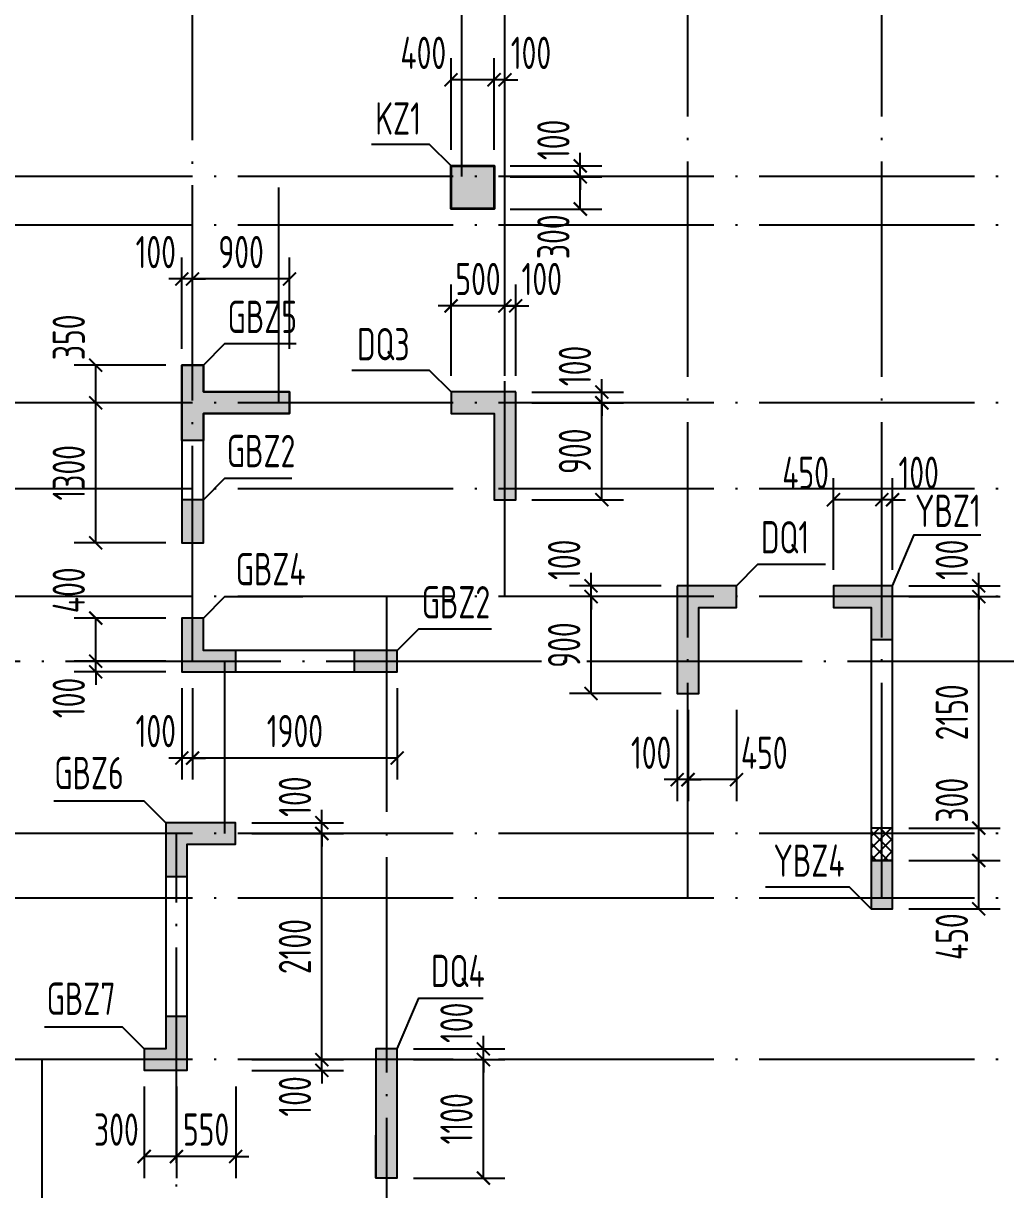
# Model space of a CAD drawing. Extents: x -461650 to 361314, y 245336 to 769729.
# Drawn here: x -87702 to -78580, y 643225 to 654057 of the extents above; entities that cross this region are included whole.
import ezdxf
from ezdxf.enums import TextEntityAlignment as Align

# ---------------------------------------------------------------- set-up
doc = ezdxf.new("R2010")
doc.units = 0
doc.header["$LTSCALE"] = 1000
doc.linetypes.add('DOTE', pattern=[2.42, 2, -0.2, 0.02, -0.2])
doc.layers.get('0').update_dxf_attribs({"linetype": 'CONTINUOUS'})
doc.layers.get('DEFPOINTS').update_dxf_attribs({"linetype": 'CONTINUOUS'})
for name, color, linetype in [('0z-约束构件', 1, 'CONTINUOUS'), ('A-DOTE', 10, 'DOTE'), ('COLU_DE_TEXT', 7, 'CONTINUOUS'), ('LABEL', 1, 'CONTINUOUS'), ('S-Q墙实线', 6, 'CONTINUOUS'), ('S-Q墙标注', 3, 'CONTINUOUS'), ('S-X详图填充', 252, 'CONTINUOUS'), ('S-X详图实线', 4, 'CONTINUOUS'), ('S-Z柱实线', 6, 'CONTINUOUS'), ('S-Z柱编号', 6, 'CONTINUOUS')]:
    doc.layers.add(name, color=color, linetype=linetype)
doc.layers.add('配箍校核', color=34, linetype='CONTINUOUS', plot=False)
doc.styles.add('TSSD_REIN', font='tssdeng.shx', dxfattribs={"width": 0.7, "height": 300, "bigfont": 'tssdchn.shx'})
doc.styles.add('结构文字', font='zstxt.shx', dxfattribs={"width": 0.7, "bigfont": 'zshz.shx'})
doc.dimstyles.new('STRUCK', dxfattribs={"dimtxt": 400, "dimasz": 121, "dimexe": 200, "dimexo": 150, "dimgap": 115, "dimtad": 1, "dimdec": 0, "dimdsep": 46, "dimtxsty": '结构文字', "dimblk": 'ARCHTICK', "dimcen": 400, "dimclrd": 3, "dimclre": 3, "dimclrt": 7, "dimadec": 0, "dimazin": 0, "dimtfac": 1, "dimtdec": 0, "dimtix": 1, "dimtmove": 2, "dimatfit": 3, "dimldrblk": '_DIMX', "dimfxl": 0, "dimtolj": 1, "dimtzin": 0, "dimarcsym": 0})

# ---------------------------------------------------------------- blocks, each defined once
blk = doc.blocks.new('20210726.16350016')
at = {"layer": 'A-DOTE'}
for p, q in [((43500, 13100.3), (43500, 21100)), ((46000, 17600), (46000, 21100)), ((46400, 13700), (46400, 21100)), ((48100, 10900), (48100, 21100)), ((49900, 10900), (49900, 21100)), ((55600, 17600), (3600, 17600)), ((44300, 15500), (44300, 17600)), ((55600, 17150), (3600, 17150)), ((55600, 15500), (3600, 15500)), ((55600, 14700), (3600, 14700)), ((55600, 13700), (3600, 13700)), ((45299.8, 13700), (45300, 3600)), ((3600, 13100.3), (55600, 13100.3)), ((43800, 11500), (43800, 13100)), ((55600, 11500), (3600, 11500)), ((43350, 3600), (43350, 11500)), ((55600, 10900), (3600, 10900)), ((55600, 9400), (3600, 9400)), ((42100, 9400), (42100, 3600))]:
    blk.add_line(p, q, dxfattribs=at)
blk = doc.blocks.new('_ArchTick')
at = {"color": 0, "linetype": 'ByBlock', "const_width": 0.15}
blk.add_lwpolyline([(-0.5, -0.5), (0.5, 0.5)], dxfattribs=at)
blk = doc.blocks.new('*D2730')
at = {"layer": 'DEFPOINTS', "color": 0}
for p in [(-84230, 644433), (-83430, 644433), (-84230, 643333)]:
    blk.add_point(p, dxfattribs=at)
at = {"layer": 'S-Q墙标注', "color": 3, "lineweight": -2}
for p, q in [((-84080, 644433), (-83230, 644433)), ((-83430, 643333), (-83430, 644433)), ((-84080, 643333), (-83230, 643333))]:
    blk.add_line(p, q, dxfattribs=at)
at = {"layer": 'S-Q墙标注', "color": 3, "lineweight": -2, "xscale": 121, "yscale": 121, "zscale": 121}
for p, rotation in [((-83430, 644433), 90), ((-83430, 643333), 270)]:
    blk.add_blockref('_ArchTick', p, dxfattribs=dict(at, rotation=rotation))
at = {"layer": 'S-Q墙标注', "color": 7, "insert": (-83680, 643883), "char_height": 300, "attachment_point": 5, "rotation": 90, "style": 'TSSD_REIN'}
blk.add_mtext('\\A1;1100', dxfattribs=at)
blk = doc.blocks.new('_DIMX')
blk.add_line((-150, 0), (150, 0))
at = {"const_width": 50}
blk.add_lwpolyline([(-70, -70), (70, 70)], dxfattribs=at)
blk = doc.blocks.new('*D2731')
at = {"layer": 'DEFPOINTS', "color": 0}
for p in [(-84230, 644533), (-83430, 644533), (-84230, 644433)]:
    blk.add_point(p, dxfattribs=at)
at = {"layer": 'S-Q墙标注', "color": 3, "lineweight": -2}
for p, q in [((-83430, 644533), (-83430, 644654)), ((-84080, 644533), (-83230, 644533)), ((-83430, 644433), (-83430, 644533)), ((-84080, 644433), (-83230, 644433)), ((-83430, 644433), (-83430, 644312))]:
    blk.add_line(p, q, dxfattribs=at)
at = {"layer": 'S-Q墙标注', "color": 3, "lineweight": -2, "xscale": 121, "yscale": 121, "zscale": 121}
for p, rotation in [((-83430, 644533), 270), ((-83430, 644433), 90)]:
    blk.add_blockref('_ArchTick', p, dxfattribs=dict(at, rotation=rotation))
at = {"layer": 'S-Q墙标注', "color": 7, "insert": (-83680, 644775), "char_height": 300, "attachment_point": 5, "rotation": 90, "style": 'TSSD_REIN'}
blk.add_mtext('\\A1;100', dxfattribs=at)
blk = doc.blocks.new('*D2736')
at = {"layer": 'DEFPOINTS', "color": 0}
for p in [(-79630, 646283), (-78830, 646283), (-79630, 645833)]:
    blk.add_point(p, dxfattribs=at)
at = {"layer": 'S-Q墙标注', "color": 3, "lineweight": -2}
for p, q in [((-79480, 646283), (-78630, 646283)), ((-78830, 645833), (-78830, 646283)), ((-79480, 645833), (-78630, 645833))]:
    blk.add_line(p, q, dxfattribs=at)
at = {"layer": 'S-Q墙标注', "color": 3, "lineweight": -2, "xscale": 121, "yscale": 121, "zscale": 121}
for p, rotation in [((-78830, 646283), 90), ((-78830, 645833), 270)]:
    blk.add_blockref('_ArchTick', p, dxfattribs=dict(at, rotation=rotation))
at = {"layer": 'S-Q墙标注', "color": 7, "insert": (-79080, 645575), "char_height": 300, "attachment_point": 5, "rotation": 90, "style": 'TSSD_REIN'}
blk.add_mtext('\\A1;450', dxfattribs=at)
blk = doc.blocks.new('*D2737')
at = {"layer": 'DEFPOINTS', "color": 0}
for p in [(-79630, 648833), (-78830, 648833), (-79630, 648733)]:
    blk.add_point(p, dxfattribs=at)
at = {"layer": 'S-Q墙标注', "color": 3, "lineweight": -2}
for p, q in [((-78830, 648833), (-78830, 648954)), ((-79480, 648833), (-78630, 648833)), ((-78830, 648733), (-78830, 648833)), ((-79480, 648733), (-78630, 648733)), ((-78830, 648733), (-78830, 648612))]:
    blk.add_line(p, q, dxfattribs=at)
at = {"layer": 'S-Q墙标注', "color": 3, "lineweight": -2, "xscale": 121, "yscale": 121, "zscale": 121}
for p, rotation in [((-78830, 648833), 270), ((-78830, 648733), 90)]:
    blk.add_blockref('_ArchTick', p, dxfattribs=dict(at, rotation=rotation))
at = {"layer": 'S-Q墙标注', "color": 7, "insert": (-79080, 649075), "char_height": 300, "attachment_point": 5, "rotation": 90, "style": 'TSSD_REIN'}
blk.add_mtext('\\A1;100', dxfattribs=at)
blk = doc.blocks.new('*D2738')
at = {"layer": 'DEFPOINTS', "color": 0}
for p in [(-79730, 649633), (-79730, 648833), (-79630, 648833)]:
    blk.add_point(p, dxfattribs=at)
at = {"layer": 'S-Q墙标注', "color": 3, "lineweight": -2}
for p, q in [((-79730, 648983), (-79730, 649833)), ((-79630, 648983), (-79630, 649833)), ((-79730, 649633), (-79851, 649633)), ((-79630, 649633), (-79730, 649633)), ((-79630, 649633), (-79509, 649633))]:
    blk.add_line(p, q, dxfattribs=at)
at = {"layer": 'S-Q墙标注', "color": 3, "lineweight": -2, "xscale": 121, "yscale": 121, "zscale": 121}
blk.add_blockref('_ArchTick', (-79730, 649633), dxfattribs=at)
at = {"layer": 'S-Q墙标注', "color": 3, "lineweight": -2, "xscale": 121, "yscale": 121, "zscale": 121, "rotation": 180}
blk.add_blockref('_ArchTick', (-79630, 649633), dxfattribs=at)
at = {"layer": 'S-Q墙标注', "color": 7, "insert": (-79388, 649883), "char_height": 300, "attachment_point": 5, "style": 'TSSD_REIN'}
blk.add_mtext('\\A1;100', dxfattribs=at)
blk = doc.blocks.new('*D2739')
at = {"layer": 'DEFPOINTS', "color": 0}
for p in [(-80180, 649633), (-80180, 648833), (-79730, 648833)]:
    blk.add_point(p, dxfattribs=at)
at = {"layer": 'S-Q墙标注', "color": 3, "lineweight": -2}
for p, q in [((-80180, 648983), (-80180, 649833)), ((-79730, 648983), (-79730, 649833)), ((-79730, 649633), (-80180, 649633))]:
    blk.add_line(p, q, dxfattribs=at)
at = {"layer": 'S-Q墙标注', "color": 3, "lineweight": -2, "xscale": 121, "yscale": 121, "zscale": 121, "rotation": 180}
blk.add_blockref('_ArchTick', (-80180, 649633), dxfattribs=at)
at = {"layer": 'S-Q墙标注', "color": 3, "lineweight": -2, "xscale": 121, "yscale": 121, "zscale": 121}
blk.add_blockref('_ArchTick', (-79730, 649633), dxfattribs=at)
at = {"layer": 'S-Q墙标注', "color": 7, "insert": (-80438, 649883), "char_height": 300, "attachment_point": 5, "style": 'TSSD_REIN'}
blk.add_mtext('\\A1;450', dxfattribs=at)
blk = doc.blocks.new('*D2740')
at = {"layer": 'DEFPOINTS', "color": 0}
for p in [(-82430, 648733), (-81630, 648733), (-81630, 647833)]:
    blk.add_point(p, dxfattribs=at)
at = {"layer": 'S-Q墙标注', "color": 3, "lineweight": -2}
for p, q in [((-81780, 648733), (-82630, 648733)), ((-82430, 647833), (-82430, 648733)), ((-81780, 647833), (-82630, 647833))]:
    blk.add_line(p, q, dxfattribs=at)
at = {"layer": 'S-Q墙标注', "color": 3, "lineweight": -2, "xscale": 121, "yscale": 121, "zscale": 121}
for p, rotation in [((-82430, 648733), 90), ((-82430, 647833), 270)]:
    blk.add_blockref('_ArchTick', p, dxfattribs=dict(at, rotation=rotation))
at = {"layer": 'S-Q墙标注', "color": 7, "insert": (-82680, 648283), "char_height": 300, "attachment_point": 5, "rotation": 90, "style": 'TSSD_REIN'}
blk.add_mtext('\\A1;900', dxfattribs=at)
blk = doc.blocks.new('*D2741')
at = {"layer": 'DEFPOINTS', "color": 0}
for p in [(-82430, 648833), (-81630, 648833), (-81630, 648733)]:
    blk.add_point(p, dxfattribs=at)
at = {"layer": 'S-Q墙标注', "color": 3, "lineweight": -2}
for p, q in [((-82430, 648833), (-82430, 648954)), ((-81780, 648833), (-82630, 648833)), ((-82430, 648733), (-82430, 648833)), ((-81780, 648733), (-82630, 648733)), ((-82430, 648733), (-82430, 648612))]:
    blk.add_line(p, q, dxfattribs=at)
at = {"layer": 'S-Q墙标注', "color": 3, "lineweight": -2, "xscale": 121, "yscale": 121, "zscale": 121}
for p, rotation in [((-82430, 648833), 270), ((-82430, 648733), 90)]:
    blk.add_blockref('_ArchTick', p, dxfattribs=dict(at, rotation=rotation))
at = {"layer": 'S-Q墙标注', "color": 7, "insert": (-82680, 649075), "char_height": 300, "attachment_point": 5, "rotation": 90, "style": 'TSSD_REIN'}
blk.add_mtext('\\A1;100', dxfattribs=at)
blk = doc.blocks.new('*D2742')
at = {"layer": 'DEFPOINTS', "color": 0}
for p in [(-81530, 647833), (-81080, 647833), (-81530, 647033)]:
    blk.add_point(p, dxfattribs=at)
at = {"layer": 'S-Q墙标注', "color": 3, "lineweight": -2}
for p, q in [((-81530, 647683), (-81530, 646833)), ((-81080, 647683), (-81080, 646833)), ((-81080, 647033), (-81530, 647033))]:
    blk.add_line(p, q, dxfattribs=at)
at = {"layer": 'S-Q墙标注', "color": 3, "lineweight": -2, "xscale": 121, "yscale": 121, "zscale": 121, "rotation": 180}
blk.add_blockref('_ArchTick', (-81530, 647033), dxfattribs=at)
at = {"layer": 'S-Q墙标注', "color": 3, "lineweight": -2, "xscale": 121, "yscale": 121, "zscale": 121}
blk.add_blockref('_ArchTick', (-81080, 647033), dxfattribs=at)
at = {"layer": 'S-Q墙标注', "color": 7, "insert": (-80822, 647283), "char_height": 300, "attachment_point": 5, "style": 'TSSD_REIN'}
blk.add_mtext('\\A1;450', dxfattribs=at)
blk = doc.blocks.new('*D2743')
at = {"layer": 'DEFPOINTS', "color": 0}
for p in [(-81630, 647833), (-81530, 647833), (-81630, 647033)]:
    blk.add_point(p, dxfattribs=at)
at = {"layer": 'S-Q墙标注', "color": 3, "lineweight": -2}
for p, q in [((-81630, 647683), (-81630, 646833)), ((-81530, 647683), (-81530, 646833)), ((-81630, 647033), (-81751, 647033)), ((-81530, 647033), (-81630, 647033)), ((-81530, 647033), (-81409, 647033))]:
    blk.add_line(p, q, dxfattribs=at)
at = {"layer": 'S-Q墙标注', "color": 3, "lineweight": -2, "xscale": 121, "yscale": 121, "zscale": 121}
blk.add_blockref('_ArchTick', (-81630, 647033), dxfattribs=at)
at = {"layer": 'S-Q墙标注', "color": 3, "lineweight": -2, "xscale": 121, "yscale": 121, "zscale": 121, "rotation": 180}
blk.add_blockref('_ArchTick', (-81530, 647033), dxfattribs=at)
at = {"layer": 'S-Q墙标注', "color": 7, "insert": (-81872, 647283), "char_height": 300, "attachment_point": 5, "style": 'TSSD_REIN'}
blk.add_mtext('\\A1;100', dxfattribs=at)
blk = doc.blocks.new('*D2744')
at = {"layer": 'DEFPOINTS', "color": 0}
for p in [(-87030, 648134), (-86230, 648134), (-86230, 648034)]:
    blk.add_point(p, dxfattribs=at)
at = {"layer": 'S-Q墙标注', "color": 3, "lineweight": -2}
for p, q in [((-87030, 648134), (-87030, 648255)), ((-86380, 648134), (-87230, 648134)), ((-87030, 648034), (-87030, 648134)), ((-86380, 648034), (-87230, 648034)), ((-87030, 648034), (-87030, 647913))]:
    blk.add_line(p, q, dxfattribs=at)
at = {"layer": 'S-Q墙标注', "color": 3, "lineweight": -2, "xscale": 121, "yscale": 121, "zscale": 121}
for p, rotation in [((-87030, 648134), 270), ((-87030, 648034), 90)]:
    blk.add_blockref('_ArchTick', p, dxfattribs=dict(at, rotation=rotation))
at = {"layer": 'S-Q墙标注', "color": 7, "insert": (-87280, 647792), "char_height": 300, "attachment_point": 5, "rotation": 90, "style": 'TSSD_REIN'}
blk.add_mtext('\\A1;100', dxfattribs=at)
blk = doc.blocks.new('*D2745')
at = {"layer": 'DEFPOINTS', "color": 0}
for p in [(-87030, 648534), (-86230, 648534), (-86230, 648134)]:
    blk.add_point(p, dxfattribs=at)
at = {"layer": 'S-Q墙标注', "color": 3, "lineweight": -2}
for p, q in [((-86380, 648534), (-87230, 648534)), ((-87030, 648134), (-87030, 648534)), ((-86380, 648134), (-87230, 648134))]:
    blk.add_line(p, q, dxfattribs=at)
at = {"layer": 'S-Q墙标注', "color": 3, "lineweight": -2, "xscale": 121, "yscale": 121, "zscale": 121}
for p, rotation in [((-87030, 648534), 90), ((-87030, 648134), 270)]:
    blk.add_blockref('_ArchTick', p, dxfattribs=dict(at, rotation=rotation))
at = {"layer": 'S-Q墙标注', "color": 7, "insert": (-87280, 648792), "char_height": 300, "attachment_point": 5, "rotation": 90, "style": 'TSSD_REIN'}
blk.add_mtext('\\A1;400', dxfattribs=at)
blk = doc.blocks.new('*D2746')
at = {"layer": 'DEFPOINTS', "color": 0}
for p in [(-86130, 648034), (-84230, 648034), (-86130, 647234)]:
    blk.add_point(p, dxfattribs=at)
at = {"layer": 'S-Q墙标注', "color": 3, "lineweight": -2}
for p, q in [((-86130, 647884), (-86130, 647034)), ((-84230, 647884), (-84230, 647034)), ((-84230, 647234), (-86130, 647234))]:
    blk.add_line(p, q, dxfattribs=at)
at = {"layer": 'S-Q墙标注', "color": 3, "lineweight": -2, "xscale": 121, "yscale": 121, "zscale": 121, "rotation": 180}
blk.add_blockref('_ArchTick', (-86130, 647234), dxfattribs=at)
at = {"layer": 'S-Q墙标注', "color": 3, "lineweight": -2, "xscale": 121, "yscale": 121, "zscale": 121}
blk.add_blockref('_ArchTick', (-84230, 647234), dxfattribs=at)
at = {"layer": 'S-Q墙标注', "color": 7, "insert": (-85180, 647484), "char_height": 300, "attachment_point": 5, "style": 'TSSD_REIN'}
blk.add_mtext('\\A1;1900', dxfattribs=at)
blk = doc.blocks.new('*D2747')
at = {"layer": 'DEFPOINTS', "color": 0}
for p in [(-86230, 648034), (-86130, 648034), (-86230, 647234)]:
    blk.add_point(p, dxfattribs=at)
at = {"layer": 'S-Q墙标注', "color": 3, "lineweight": -2}
for p, q in [((-86230, 647884), (-86230, 647034)), ((-86130, 647884), (-86130, 647034)), ((-86230, 647234), (-86351, 647234)), ((-86130, 647234), (-86230, 647234)), ((-86130, 647234), (-86009, 647234))]:
    blk.add_line(p, q, dxfattribs=at)
at = {"layer": 'S-Q墙标注', "color": 3, "lineweight": -2, "xscale": 121, "yscale": 121, "zscale": 121}
blk.add_blockref('_ArchTick', (-86230, 647234), dxfattribs=at)
at = {"layer": 'S-Q墙标注', "color": 3, "lineweight": -2, "xscale": 121, "yscale": 121, "zscale": 121, "rotation": 180}
blk.add_blockref('_ArchTick', (-86130, 647234), dxfattribs=at)
at = {"layer": 'S-Q墙标注', "color": 7, "insert": (-86472, 647484), "char_height": 300, "attachment_point": 5, "style": 'TSSD_REIN'}
blk.add_mtext('\\A1;100', dxfattribs=at)
blk = doc.blocks.new('*D2748')
at = {"layer": 'DEFPOINTS', "color": 0}
for p in [(-83130, 650533), (-82330, 650533), (-83130, 649633)]:
    blk.add_point(p, dxfattribs=at)
at = {"layer": 'S-Q墙标注', "color": 3, "lineweight": -2}
for p, q in [((-82980, 650533), (-82130, 650533)), ((-82330, 649633), (-82330, 650533)), ((-82980, 649633), (-82130, 649633))]:
    blk.add_line(p, q, dxfattribs=at)
at = {"layer": 'S-Q墙标注', "color": 3, "lineweight": -2, "xscale": 121, "yscale": 121, "zscale": 121}
for p, rotation in [((-82330, 650533), 90), ((-82330, 649633), 270)]:
    blk.add_blockref('_ArchTick', p, dxfattribs=dict(at, rotation=rotation))
at = {"layer": 'S-Q墙标注', "color": 7, "insert": (-82580, 650083), "char_height": 300, "attachment_point": 5, "rotation": 90, "style": 'TSSD_REIN'}
blk.add_mtext('\\A1;900', dxfattribs=at)
blk = doc.blocks.new('*D2749')
at = {"layer": 'DEFPOINTS', "color": 0}
for p in [(-83130, 650633), (-82330, 650633), (-83130, 650533)]:
    blk.add_point(p, dxfattribs=at)
at = {"layer": 'S-Q墙标注', "color": 3, "lineweight": -2}
for p, q in [((-82330, 650633), (-82330, 650754)), ((-82980, 650633), (-82130, 650633)), ((-82330, 650533), (-82330, 650633)), ((-82980, 650533), (-82130, 650533)), ((-82330, 650533), (-82330, 650412))]:
    blk.add_line(p, q, dxfattribs=at)
at = {"layer": 'S-Q墙标注', "color": 3, "lineweight": -2, "xscale": 121, "yscale": 121, "zscale": 121}
for p, rotation in [((-82330, 650633), 270), ((-82330, 650533), 90)]:
    blk.add_blockref('_ArchTick', p, dxfattribs=dict(at, rotation=rotation))
at = {"layer": 'S-Q墙标注', "color": 7, "insert": (-82580, 650875), "char_height": 300, "attachment_point": 5, "rotation": 90, "style": 'TSSD_REIN'}
blk.add_mtext('\\A1;100', dxfattribs=at)
blk = doc.blocks.new('*D2750')
at = {"layer": 'DEFPOINTS', "color": 0}
for p in [(-83230, 651433), (-83230, 650633), (-83130, 650633)]:
    blk.add_point(p, dxfattribs=at)
at = {"layer": 'S-Q墙标注', "color": 3, "lineweight": -2}
for p, q in [((-83230, 650783), (-83230, 651633)), ((-83130, 650783), (-83130, 651633)), ((-83230, 651433), (-83351, 651433)), ((-83130, 651433), (-83230, 651433)), ((-83130, 651433), (-83009, 651433))]:
    blk.add_line(p, q, dxfattribs=at)
at = {"layer": 'S-Q墙标注', "color": 3, "lineweight": -2, "xscale": 121, "yscale": 121, "zscale": 121}
blk.add_blockref('_ArchTick', (-83230, 651433), dxfattribs=at)
at = {"layer": 'S-Q墙标注', "color": 3, "lineweight": -2, "xscale": 121, "yscale": 121, "zscale": 121, "rotation": 180}
blk.add_blockref('_ArchTick', (-83130, 651433), dxfattribs=at)
at = {"layer": 'S-Q墙标注', "color": 7, "insert": (-82888, 651683), "char_height": 300, "attachment_point": 5, "style": 'TSSD_REIN'}
blk.add_mtext('\\A1;100', dxfattribs=at)
blk = doc.blocks.new('*D2751')
at = {"layer": 'DEFPOINTS', "color": 0}
for p in [(-83730, 651433), (-83730, 650633), (-83230, 650633)]:
    blk.add_point(p, dxfattribs=at)
at = {"layer": 'S-Q墙标注', "color": 3, "lineweight": -2}
for p, q in [((-83730, 650783), (-83730, 651633)), ((-83230, 650783), (-83230, 651633)), ((-83730, 651433), (-83851, 651433)), ((-83230, 651433), (-83730, 651433)), ((-83230, 651433), (-83109, 651433))]:
    blk.add_line(p, q, dxfattribs=at)
at = {"layer": 'S-Q墙标注', "color": 3, "lineweight": -2, "xscale": 121, "yscale": 121, "zscale": 121}
blk.add_blockref('_ArchTick', (-83730, 651433), dxfattribs=at)
at = {"layer": 'S-Q墙标注', "color": 3, "lineweight": -2, "xscale": 121, "yscale": 121, "zscale": 121, "rotation": 180}
blk.add_blockref('_ArchTick', (-83230, 651433), dxfattribs=at)
at = {"layer": 'S-Q墙标注', "color": 7, "insert": (-83480, 651683), "char_height": 300, "attachment_point": 5, "style": 'TSSD_REIN'}
blk.add_mtext('\\A1;500', dxfattribs=at)
blk = doc.blocks.new('*D2752')
at = {"layer": 'DEFPOINTS', "color": 0}
for p in [(-85730, 644433), (-84930, 644433), (-85730, 644333)]:
    blk.add_point(p, dxfattribs=at)
at = {"layer": 'S-Q墙标注', "color": 3, "lineweight": -2}
for p, q in [((-84930, 644433), (-84930, 644554)), ((-85580, 644433), (-84730, 644433)), ((-84930, 644333), (-84930, 644433)), ((-85580, 644333), (-84730, 644333)), ((-84930, 644333), (-84930, 644212))]:
    blk.add_line(p, q, dxfattribs=at)
at = {"layer": 'S-Q墙标注', "color": 3, "lineweight": -2, "xscale": 121, "yscale": 121, "zscale": 121}
for p, rotation in [((-84930, 644433), 270), ((-84930, 644333), 90)]:
    blk.add_blockref('_ArchTick', p, dxfattribs=dict(at, rotation=rotation))
at = {"layer": 'S-Q墙标注', "color": 7, "insert": (-85180, 644091), "char_height": 300, "attachment_point": 5, "rotation": 90, "style": 'TSSD_REIN'}
blk.add_mtext('\\A1;100', dxfattribs=at)
blk = doc.blocks.new('*D2753')
at = {"layer": 'DEFPOINTS', "color": 0}
for p in [(-85730, 646533), (-84930, 646533), (-85730, 644433)]:
    blk.add_point(p, dxfattribs=at)
at = {"layer": 'S-Q墙标注', "color": 3, "lineweight": -2}
for p, q in [((-85580, 646533), (-84730, 646533)), ((-84930, 644433), (-84930, 646533)), ((-85580, 644433), (-84730, 644433))]:
    blk.add_line(p, q, dxfattribs=at)
at = {"layer": 'S-Q墙标注', "color": 3, "lineweight": -2, "xscale": 121, "yscale": 121, "zscale": 121}
for p, rotation in [((-84930, 646533), 90), ((-84930, 644433), 270)]:
    blk.add_blockref('_ArchTick', p, dxfattribs=dict(at, rotation=rotation))
at = {"layer": 'S-Q墙标注', "color": 7, "insert": (-85180, 645483), "char_height": 300, "attachment_point": 5, "rotation": 90, "style": 'TSSD_REIN'}
blk.add_mtext('\\A1;2100', dxfattribs=at)
blk = doc.blocks.new('*D2754')
at = {"layer": 'DEFPOINTS', "color": 0}
for p in [(-85730, 646633), (-84930, 646633), (-85730, 646533)]:
    blk.add_point(p, dxfattribs=at)
at = {"layer": 'S-Q墙标注', "color": 3, "lineweight": -2}
for p, q in [((-84930, 646633), (-84930, 646754)), ((-85580, 646633), (-84730, 646633)), ((-84930, 646533), (-84930, 646633)), ((-85580, 646533), (-84730, 646533)), ((-84930, 646533), (-84930, 646412))]:
    blk.add_line(p, q, dxfattribs=at)
at = {"layer": 'S-Q墙标注', "color": 3, "lineweight": -2, "xscale": 121, "yscale": 121, "zscale": 121}
for p, rotation in [((-84930, 646633), 270), ((-84930, 646533), 90)]:
    blk.add_blockref('_ArchTick', p, dxfattribs=dict(at, rotation=rotation))
at = {"layer": 'S-Q墙标注', "color": 7, "insert": (-85180, 646875), "char_height": 300, "attachment_point": 5, "rotation": 90, "style": 'TSSD_REIN'}
blk.add_mtext('\\A1;100', dxfattribs=at)
blk = doc.blocks.new('20210730.00595579')
at = {"layer": '0z-约束构件'}
h = blk.add_hatch(dxfattribs=at)
h.set_pattern_fill('ANSI37', color=256, scale=25, style=0)
h.set_pattern_definition([(45, (126794.76, -600656.97), (-56.126601, 56.126601), []), (135, (126794.76, -600656.97), (-56.126601, -56.126601), [])])
h.paths.add_polyline_path([(10665, -181459), (10665, -181159), (10865, -181159), (10865, -181459)])
blk.add_lwpolyline([(10665, -181459), (10865, -181459), (10865, -181159), (10665, -181159)], close=True, dxfattribs=at)
blk = doc.blocks.new('*D2530')
at = {"layer": 'DEFPOINTS', "color": 0}
for p in [(-79630, 646583), (-78830, 646583), (-79630, 646283)]:
    blk.add_point(p, dxfattribs=at)
at = {"layer": 'S-Q墙标注', "color": 3, "lineweight": -2}
for p, q in [((-79480, 646583), (-78630, 646583)), ((-78830, 646283), (-78830, 646583)), ((-79480, 646283), (-78630, 646283))]:
    blk.add_line(p, q, dxfattribs=at)
at = {"layer": 'S-Q墙标注', "color": 3, "lineweight": -2, "xscale": 121, "yscale": 121, "zscale": 121}
for p, rotation in [((-78830, 646583), 90), ((-78830, 646283), 270)]:
    blk.add_blockref('_ArchTick', p, dxfattribs=dict(at, rotation=rotation))
at = {"layer": 'S-Q墙标注', "color": 7, "insert": (-79080, 646842), "char_height": 300, "attachment_point": 5, "rotation": 90, "style": 'TSSD_REIN'}
blk.add_mtext('\\A1;300', dxfattribs=at)
blk = doc.blocks.new('*D2531')
at = {"layer": 'DEFPOINTS', "color": 0}
for p in [(-79630, 648733), (-78830, 648733), (-79630, 646583)]:
    blk.add_point(p, dxfattribs=at)
at = {"layer": 'S-Q墙标注', "color": 3, "lineweight": -2}
for p, q in [((-79480, 648733), (-78630, 648733)), ((-78830, 646583), (-78830, 648733)), ((-79480, 646583), (-78630, 646583))]:
    blk.add_line(p, q, dxfattribs=at)
at = {"layer": 'S-Q墙标注', "color": 3, "lineweight": -2, "xscale": 121, "yscale": 121, "zscale": 121}
for p, rotation in [((-78830, 648733), 90), ((-78830, 646583), 270)]:
    blk.add_blockref('_ArchTick', p, dxfattribs=dict(at, rotation=rotation))
at = {"layer": 'S-Q墙标注', "color": 7, "insert": (-79080, 647658), "char_height": 300, "attachment_point": 5, "rotation": 90, "style": 'TSSD_REIN'}
blk.add_mtext('\\A1;2150', dxfattribs=at)
blk = doc.blocks.new('*D2454')
at = {"layer": 'DEFPOINTS', "color": 0}
for p in [(-86280, 644333), (-85730, 644333), (-86280, 643533)]:
    blk.add_point(p, dxfattribs=at)
at = {"layer": 'S-Q墙标注', "color": 3, "lineweight": -2}
for p, q in [((-86280, 644183), (-86280, 643333)), ((-85730, 644183), (-85730, 643333)), ((-86280, 643533), (-86401, 643533)), ((-85730, 643533), (-86280, 643533)), ((-85730, 643533), (-85609, 643533))]:
    blk.add_line(p, q, dxfattribs=at)
at = {"layer": 'S-Q墙标注', "color": 3, "lineweight": -2, "xscale": 121, "yscale": 121, "zscale": 121}
blk.add_blockref('_ArchTick', (-86280, 643533), dxfattribs=at)
at = {"layer": 'S-Q墙标注', "color": 3, "lineweight": -2, "xscale": 121, "yscale": 121, "zscale": 121, "rotation": 180}
blk.add_blockref('_ArchTick', (-85730, 643533), dxfattribs=at)
at = {"layer": 'S-Q墙标注', "color": 7, "insert": (-86005, 643783), "char_height": 300, "attachment_point": 5, "style": 'TSSD_REIN'}
blk.add_mtext('\\A1;550', dxfattribs=at)
blk = doc.blocks.new('*D2455')
at = {"layer": 'DEFPOINTS', "color": 0}
for p in [(-86580, 644333), (-86280, 644333), (-86580, 643533)]:
    blk.add_point(p, dxfattribs=at)
at = {"layer": 'S-Q墙标注', "color": 3, "lineweight": -2}
for p, q in [((-86580, 644183), (-86580, 643333)), ((-86280, 644183), (-86280, 643333)), ((-86280, 643533), (-86580, 643533))]:
    blk.add_line(p, q, dxfattribs=at)
at = {"layer": 'S-Q墙标注', "color": 3, "lineweight": -2, "xscale": 121, "yscale": 121, "zscale": 121, "rotation": 180}
blk.add_blockref('_ArchTick', (-86580, 643533), dxfattribs=at)
at = {"layer": 'S-Q墙标注', "color": 3, "lineweight": -2, "xscale": 121, "yscale": 121, "zscale": 121}
blk.add_blockref('_ArchTick', (-86280, 643533), dxfattribs=at)
at = {"layer": 'S-Q墙标注', "color": 7, "insert": (-86838, 643783), "char_height": 300, "attachment_point": 5, "style": 'TSSD_REIN'}
blk.add_mtext('\\A1;300', dxfattribs=at)
blk = doc.blocks.new('*D2490')
at = {"layer": 'DEFPOINTS', "color": 0}
for p in [(-83330, 652733), (-82530, 652733), (-83330, 652633)]:
    blk.add_point(p, dxfattribs=at)
at = {"layer": 'S-Q墙标注', "color": 3, "lineweight": -2}
for p, q in [((-82530, 652733), (-82530, 652854)), ((-83180, 652733), (-82330, 652733)), ((-82530, 652633), (-82530, 652733)), ((-83180, 652633), (-82330, 652633)), ((-82530, 652633), (-82530, 652512))]:
    blk.add_line(p, q, dxfattribs=at)
at = {"layer": 'S-Q墙标注', "color": 3, "lineweight": -2, "xscale": 121, "yscale": 121, "zscale": 121}
for p, rotation in [((-82530, 652733), 270), ((-82530, 652633), 90)]:
    blk.add_blockref('_ArchTick', p, dxfattribs=dict(at, rotation=rotation))
at = {"layer": 'S-Q墙标注', "color": 7, "insert": (-82780, 652975), "char_height": 300, "attachment_point": 5, "rotation": 90, "style": 'TSSD_REIN'}
blk.add_mtext('\\A1;100', dxfattribs=at)
blk = doc.blocks.new('*D2493')
at = {"layer": 'DEFPOINTS', "color": 0}
for p in [(-83330, 652633), (-82530, 652633), (-83330, 652333)]:
    blk.add_point(p, dxfattribs=at)
at = {"layer": 'S-Q墙标注', "color": 3, "lineweight": -2}
for p, q in [((-83180, 652633), (-82330, 652633)), ((-82530, 652333), (-82530, 652633)), ((-83180, 652333), (-82330, 652333))]:
    blk.add_line(p, q, dxfattribs=at)
at = {"layer": 'S-Q墙标注', "color": 3, "lineweight": -2, "xscale": 121, "yscale": 121, "zscale": 121}
for p, rotation in [((-82530, 652633), 90), ((-82530, 652333), 270)]:
    blk.add_blockref('_ArchTick', p, dxfattribs=dict(at, rotation=rotation))
at = {"layer": 'S-Q墙标注', "color": 7, "insert": (-82780, 652075), "char_height": 300, "attachment_point": 5, "rotation": 90, "style": 'TSSD_REIN'}
blk.add_mtext('\\A1;300', dxfattribs=at)
blk = doc.blocks.new('*D2494')
at = {"layer": 'DEFPOINTS', "color": 0}
for p in [(-83730, 653533), (-83730, 652733), (-83330, 652733)]:
    blk.add_point(p, dxfattribs=at)
at = {"layer": 'S-Q墙标注', "color": 3, "lineweight": -2}
for p, q in [((-83730, 652883), (-83730, 653733)), ((-83330, 652883), (-83330, 653733)), ((-83330, 653533), (-83730, 653533))]:
    blk.add_line(p, q, dxfattribs=at)
at = {"layer": 'S-Q墙标注', "color": 3, "lineweight": -2, "xscale": 121, "yscale": 121, "zscale": 121, "rotation": 180}
blk.add_blockref('_ArchTick', (-83730, 653533), dxfattribs=at)
at = {"layer": 'S-Q墙标注', "color": 3, "lineweight": -2, "xscale": 121, "yscale": 121, "zscale": 121}
blk.add_blockref('_ArchTick', (-83330, 653533), dxfattribs=at)
at = {"layer": 'S-Q墙标注', "color": 7, "insert": (-83988, 653783), "char_height": 300, "attachment_point": 5, "style": 'TSSD_REIN'}
blk.add_mtext('\\A1;400', dxfattribs=at)
blk = doc.blocks.new('*D2495')
at = {"layer": 'DEFPOINTS', "color": 0}
for p in [(-83330, 653533), (-83330, 652733), (-83230, 652733)]:
    blk.add_point(p, dxfattribs=at)
at = {"layer": 'S-Q墙标注', "color": 3, "lineweight": -2}
for p, q in [((-83330, 652883), (-83330, 653733)), ((-83230, 652883), (-83230, 653733)), ((-83330, 653533), (-83451, 653533)), ((-83230, 653533), (-83330, 653533)), ((-83230, 653533), (-83109, 653533))]:
    blk.add_line(p, q, dxfattribs=at)
at = {"layer": 'S-Q墙标注', "color": 3, "lineweight": -2, "xscale": 121, "yscale": 121, "zscale": 121}
blk.add_blockref('_ArchTick', (-83330, 653533), dxfattribs=at)
at = {"layer": 'S-Q墙标注', "color": 3, "lineweight": -2, "xscale": 121, "yscale": 121, "zscale": 121, "rotation": 180}
blk.add_blockref('_ArchTick', (-83230, 653533), dxfattribs=at)
at = {"layer": 'S-Q墙标注', "color": 7, "insert": (-82988, 653783), "char_height": 300, "attachment_point": 5, "style": 'TSSD_REIN'}
blk.add_mtext('\\A1;100', dxfattribs=at)
blk = doc.blocks.new('*D2404')
at = {"layer": 'DEFPOINTS', "color": 0}
for p in [(-87030, 650533), (-86230, 650533), (-86230, 649233)]:
    blk.add_point(p, dxfattribs=at)
at = {"layer": 'S-Q墙标注', "color": 3, "lineweight": -2}
for p, q in [((-86380, 650533), (-87230, 650533)), ((-87030, 649233), (-87030, 650533)), ((-86380, 649233), (-87230, 649233))]:
    blk.add_line(p, q, dxfattribs=at)
at = {"layer": 'S-Q墙标注', "color": 3, "lineweight": -2, "xscale": 121, "yscale": 121, "zscale": 121}
for p, rotation in [((-87030, 650533), 90), ((-87030, 649233), 270)]:
    blk.add_blockref('_ArchTick', p, dxfattribs=dict(at, rotation=rotation))
at = {"layer": 'S-Q墙标注', "color": 7, "insert": (-87280, 649883), "char_height": 300, "attachment_point": 5, "rotation": 90, "style": 'TSSD_REIN'}
blk.add_mtext('\\A1;1300', dxfattribs=at)
blk = doc.blocks.new('*D2405')
at = {"layer": 'DEFPOINTS', "color": 0}
for p in [(-87030, 650883), (-86230, 650883), (-86230, 650533)]:
    blk.add_point(p, dxfattribs=at)
at = {"layer": 'S-Q墙标注', "color": 3, "lineweight": -2}
for p, q in [((-86380, 650883), (-87230, 650883)), ((-87030, 650533), (-87030, 650883)), ((-86380, 650533), (-87230, 650533))]:
    blk.add_line(p, q, dxfattribs=at)
at = {"layer": 'S-Q墙标注', "color": 3, "lineweight": -2, "xscale": 121, "yscale": 121, "zscale": 121}
for p, rotation in [((-87030, 650883), 90), ((-87030, 650533), 270)]:
    blk.add_blockref('_ArchTick', p, dxfattribs=dict(at, rotation=rotation))
at = {"layer": 'S-Q墙标注', "color": 7, "insert": (-87280, 651141), "char_height": 300, "attachment_point": 5, "rotation": 90, "style": 'TSSD_REIN'}
blk.add_mtext('\\A1;350', dxfattribs=at)
blk = doc.blocks.new('*D2406')
at = {"layer": 'DEFPOINTS', "color": 0}
for p in [(-86130, 651683), (-86130, 650883), (-85230, 650883)]:
    blk.add_point(p, dxfattribs=at)
at = {"layer": 'S-Q墙标注', "color": 3, "lineweight": -2}
for p, q in [((-86130, 651033), (-86130, 651883)), ((-85230, 651033), (-85230, 651883)), ((-85230, 651683), (-86130, 651683))]:
    blk.add_line(p, q, dxfattribs=at)
at = {"layer": 'S-Q墙标注', "color": 3, "lineweight": -2, "xscale": 121, "yscale": 121, "zscale": 121, "rotation": 180}
blk.add_blockref('_ArchTick', (-86130, 651683), dxfattribs=at)
at = {"layer": 'S-Q墙标注', "color": 3, "lineweight": -2, "xscale": 121, "yscale": 121, "zscale": 121}
blk.add_blockref('_ArchTick', (-85230, 651683), dxfattribs=at)
at = {"layer": 'S-Q墙标注', "color": 7, "insert": (-85680, 651933), "char_height": 300, "attachment_point": 5, "style": 'TSSD_REIN'}
blk.add_mtext('\\A1;900', dxfattribs=at)
blk = doc.blocks.new('*D2407')
at = {"layer": 'DEFPOINTS', "color": 0}
for p in [(-86230, 651683), (-86230, 650883), (-86130, 650883)]:
    blk.add_point(p, dxfattribs=at)
at = {"layer": 'S-Q墙标注', "color": 3, "lineweight": -2}
for p, q in [((-86230, 651033), (-86230, 651883)), ((-86130, 651033), (-86130, 651883)), ((-86230, 651683), (-86351, 651683)), ((-86130, 651683), (-86230, 651683)), ((-86130, 651683), (-86009, 651683))]:
    blk.add_line(p, q, dxfattribs=at)
at = {"layer": 'S-Q墙标注', "color": 3, "lineweight": -2, "xscale": 121, "yscale": 121, "zscale": 121}
blk.add_blockref('_ArchTick', (-86230, 651683), dxfattribs=at)
at = {"layer": 'S-Q墙标注', "color": 3, "lineweight": -2, "xscale": 121, "yscale": 121, "zscale": 121, "rotation": 180}
blk.add_blockref('_ArchTick', (-86130, 651683), dxfattribs=at)
at = {"layer": 'S-Q墙标注', "color": 7, "insert": (-86472, 651933), "char_height": 300, "attachment_point": 5, "style": 'TSSD_REIN'}
blk.add_mtext('\\A1;100', dxfattribs=at)

msp = doc.modelspace()

# ---------------------------------------------------------------- hatches: boundary and pattern name
at = {"layer": 'S-X详图填充'}
h = msp.add_hatch(color=256, dxfattribs=at)
h.dxf.hatch_style = 1
h.paths.add_polyline_path([(-83730.21, 652733.42), (-83330.21, 652733.42), (-83330.21, 652333.42), (-83730.21, 652333.42)])
h = msp.add_hatch(color=256, dxfattribs=at)
h.dxf.hatch_style = 1
h.paths.add_polyline_path([(-86030.21, 650182.96), (-86230.21, 650182.96), (-86230.21, 650883.42), (-86030.21, 650883.42), (-86030.21, 650633.42), (-85230.09, 650633.42), (-85230.09, 650433.42), (-86030.21, 650433.42)])
h = msp.add_hatch(color=256, dxfattribs=at)
h.dxf.hatch_style = 1
h.paths.add_polyline_path([(-83130.21, 650633.42), (-83730.13, 650633.42), (-83730.13, 650433.42), (-83330.21, 650433.42), (-83330.21, 649633.42), (-83130.21, 649633.42)])
h = msp.add_hatch(color=256, dxfattribs=at)
h.dxf.hatch_style = 1
h.paths.add_polyline_path([(-86030.21, 649633.42), (-86230.21, 649633.42), (-86230.21, 649233.42), (-86030.21, 649233.42)])
h = msp.add_hatch(color=256, dxfattribs=at)
h.dxf.hatch_style = 1
h.paths.add_polyline_path([(-81630.22, 648833.42), (-81630.22, 647833.42), (-81430.22, 647833.42), (-81430.22, 648633.42), (-81080.31, 648633.42), (-81080.31, 648833.42)])
h = msp.add_hatch(color=256, dxfattribs=at)
h.dxf.hatch_style = 1
h.paths.add_polyline_path([(-79830.21, 648333.42), (-79630.21, 648333.42), (-79630.21, 648833.42), (-80180.21, 648833.42), (-80180.21, 648633.42), (-79830.21, 648633.42)])
h = msp.add_hatch(color=256, dxfattribs=at)
h.dxf.hatch_style = 1
h.paths.add_polyline_path([(-85730.21, 648033.69), (-85730.21, 648233.69), (-86030.21, 648233.69), (-86030.21, 648533.69), (-86230.21, 648533.69), (-86230.21, 648033.69)])
h = msp.add_hatch(color=256, dxfattribs=at)
h.dxf.hatch_style = 1
h.paths.add_polyline_path([(-84630.21, 648233.69), (-84630.21, 648033.69), (-84230.21, 648033.69), (-84230.21, 648233.69)])
h = msp.add_hatch(color=256, dxfattribs=at)
h.dxf.hatch_style = 1
h.paths.add_polyline_path([(-86380.21, 646133.42), (-86180.21, 646133.42), (-86180.21, 646433.42), (-85730.34, 646433.42), (-85730.34, 646633.42), (-86380.21, 646633.42)])
h = msp.add_hatch(color=256, dxfattribs=at)
h.dxf.hatch_style = 1
h.paths.add_polyline_path([(-79630.21, 646283.42), (-79830.21, 646283.42), (-79830.21, 645833.42), (-79630.21, 645833.42)])
h = msp.add_hatch(color=256, dxfattribs=at)
h.dxf.hatch_style = 1
h.paths.add_polyline_path([(-86180.21, 644833.42), (-86380.21, 644833.42), (-86380.21, 644533.42), (-86580.21, 644533.42), (-86580.21, 644333.42), (-86180.21, 644333.42)])
h = msp.add_hatch(color=256, dxfattribs=at)
h.dxf.hatch_style = 1
h.paths.add_polyline_path([(-84430.31, 643333.42), (-84230.31, 643333.42), (-84230.22, 644533.42), (-84430.22, 644533.42)])

# ---------------------------------------------------------------- linework, layer by layer
at = {"layer": 'LABEL'}
msp.add_lwpolyline([(-83730.21, 652733.42), (-83930.21, 652933.42), (-84469.16, 652933.42)], dxfattribs=at)
at = {"layer": 'S-Q墙实线'}
for points in [[(-86230.21, 650533.42), (-86230.21, 649233.42), (-86030.21, 649233.42), (-86030.21, 650433.42), (-85230.61, 650433.42), (-85230.61, 650633.42), (-86030.21, 650633.42), (-86030.21, 650883.42), (-86230.21, 650883.42)], [(-83130.21, 650633.42), (-83730.13, 650633.42), (-83730.13, 650433.42), (-83330.21, 650433.42), (-83330.21, 649633.42), (-83130.21, 649633.42)], [(-81630.22, 648833.42), (-81630.22, 647833.42), (-81430.22, 647833.42), (-81430.22, 648633.42), (-81080.31, 648633.42), (-81080.31, 648833.42)], [(-79630.21, 648833.42), (-80180.21, 648833.42), (-80180.21, 648633.42), (-79830.21, 648633.42), (-79830.21, 645833.42), (-79630.21, 645833.42)], [(-86030.21, 648233.69), (-86030.21, 648533.69), (-86230.21, 648533.69), (-86230.21, 648033.69), (-85830.34, 648033.69), (-84230.21, 648033.69), (-84230.21, 648233.69), (-85830.34, 648233.69)], [(-86380.21, 644533.42), (-86580.21, 644533.42), (-86580.21, 644333.42), (-86180.21, 644333.42), (-86180.21, 645933.42), (-86180.21, 646433.42), (-85730.34, 646433.42), (-85730.34, 646633.42), (-86380.21, 646633.42), (-86380.21, 645933.42)], [(-84230.22, 643333.42), (-84230.22, 644533.42), (-84430.22, 644533.42), (-84430.22, 643333.42)]]:
    msp.add_lwpolyline(points, close=True, dxfattribs=at)
at = {"layer": 'S-X详图实线'}
for points in [[(-83730.21, 652733.42), (-83330.21, 652733.42), (-83330.21, 652333.42), (-83730.21, 652333.42), (-83730.21, 652733.42)], [(-86030.21, 650182.96), (-86230.21, 650182.96), (-86230.21, 650883.42), (-86030.21, 650883.42), (-86030.21, 650633.42), (-85230.09, 650633.42), (-85230.09, 650433.42), (-86030.21, 650433.42), (-86030.21, 650433.42)], [(-83130.21, 650633.42), (-83730.13, 650633.42), (-83730.13, 650433.42), (-83330.21, 650433.42), (-83330.21, 649633.42), (-83130.21, 649633.42), (-83130.21, 650633.42)], [(-86030.21, 649633.42), (-86230.21, 649633.42), (-86230.21, 649233.42), (-86030.21, 649233.42), (-86030.21, 649633.42)], [(-81630.22, 648833.42), (-81630.22, 647833.42), (-81430.22, 647833.42), (-81430.22, 648633.42), (-81080.31, 648633.42), (-81080.31, 648833.42), (-81630.22, 648833.42)], [(-79830.21, 648333.42), (-79630.21, 648333.42), (-79630.21, 648833.42), (-80180.21, 648833.42), (-80180.21, 648633.42), (-79830.21, 648633.42), (-79830.21, 648333.42)], [(-85730.21, 648033.69), (-85730.21, 648233.69), (-86030.21, 648233.69), (-86030.21, 648533.69), (-86230.21, 648533.69), (-86230.21, 648033.69), (-85730.21, 648033.69)], [(-84630.21, 648233.69), (-84630.21, 648033.69), (-84230.21, 648033.69), (-84230.21, 648233.69), (-84630.21, 648233.69)], [(-86380.21, 646133.42), (-86180.21, 646133.42), (-86180.21, 646433.42), (-85730.34, 646433.42), (-85730.34, 646633.42), (-86380.21, 646633.42), (-86380.21, 646133.42)], [(-79630.21, 646283.42), (-79830.21, 646283.42), (-79830.21, 645833.42), (-79630.21, 645833.42), (-79630.21, 646283.42)], [(-86180.21, 644833.42), (-86380.21, 644833.42), (-86380.21, 644533.42), (-86580.21, 644533.42), (-86580.21, 644333.42), (-86180.21, 644333.42), (-86180.21, 644833.42)], [(-84430.31, 643333.42), (-84230.31, 643333.42), (-84230.22, 644533.42), (-84430.22, 644533.42), (-84430.22, 644133.42)]]:
    msp.add_lwpolyline(points, close=True, dxfattribs=at)
at = {"layer": 'S-Z柱实线', "lineweight": 35}
msp.add_lwpolyline([(-83730.21, 652733.42), (-83330.21, 652733.42), (-83330.21, 652333.42), (-83730.21, 652333.42)], close=True, dxfattribs=at)
at = {"layer": 'S-Z柱编号', "color": 7}
for points in [[(-86029.89, 650883.42), (-85829.89, 651083.42), (-85168.28, 651083.42)], [(-83730.13, 650633.42), (-83930.13, 650833.42), (-84651.66, 650833.42)], [(-86030.21, 649633.42), (-85830.21, 649833.42), (-85210.12, 649833.42)], [(-79630.22, 648833.42), (-79430.22, 649306.45), (-78810.14, 649306.45)], [(-81080.3, 648833.42), (-80880.3, 649033.42), (-80251.88, 649033.42)], [(-86030.21, 648533.69), (-85830.21, 648733.69), (-85105.6, 648733.69)], [(-84230.21, 648233.69), (-84030.21, 648433.69), (-83355.82, 648433.69)], [(-86380.21, 646633.42), (-86580.21, 646833.42), (-87420.21, 646833.42)], [(-79830.22, 645833.42), (-80030.22, 646033.42), (-80810.14, 646033.42)], [(-84230.46, 644533.42), (-84030.46, 645002.37), (-83432.95, 645002.37)], [(-86580.21, 644533.42), (-86780.21, 644733.42), (-87504.87, 644733.42)]]:
    msp.add_lwpolyline(points, dxfattribs=at)

# ---------------------------------------------------------------- block references
at = {"layer": 'A-DOTE'}
msp.add_blockref('20210726.16350016', (-129630.21, 635033.37), dxfattribs=at)
at = {"layer": '配箍校核'}
msp.add_blockref('20210730.00595579', (-90494.92, 827742.6), dxfattribs=at)

# ---------------------------------------------------------------- texts
at = {"layer": 'COLU_DE_TEXT', "style": 'TSSD_REIN', "width": 0.7}
msp.add_text('KZ1', height=300, dxfattribs=at).set_placement((-84434.06, 652933.42), align=Align.BOTTOM_LEFT)
at = {"layer": 'S-Z柱编号', "color": 7, "style": 'TSSD_REIN', "width": 0.7}
for s, p in [('GBZ5', (-85805.4, 651091.18)), ('DQ3', (-84603.59, 650837.86)), ('GBZ2', (-85812.38, 649845.13)), ('YBZ1', (-79421.32, 649290.15)), ('DQ1', (-80852.81, 649044.22)), ('GBZ4', (-85730.21, 648747.91)), ('GBZ2', (-84002.92, 648440.83)), ('GBZ6', (-87414.35, 646854.64)), ('YBZ4', (-80735.99, 646040.6)), ('DQ4', (-83915.44, 645016.07)), ('GBZ7', (-87485.98, 644758.4))]:
    msp.add_text(s, height=300, dxfattribs=at).set_placement(p, align=Align.BOTTOM_LEFT)

# ---------------------------------------------------------------- dimensions: what is measured, and where the dimension line sits
at = {"layer": 'S-Q墙标注'}
for base, p1, p2, angle, picture, middle in [((-83730.21, 653533.42), (-83330.21, 652733.42), (-83730.21, 652733.42), 180, '*D2494', (-83988.29, 653783.42)), ((-83330.21, 653533.42), (-83230.21, 652733.42), (-83330.21, 652733.42), 180, '*D2495', (-82988.29, 653783.42)), ((-82530.21, 652733.42), (-83330.21, 652633.42), (-83330.21, 652733.42), 90, '*D2490', (-82780.21, 652975.34)), ((-82530.21, 652633.42), (-83330.21, 652333.42), (-83330.21, 652633.42), 90, '*D2493', (-82780.21, 652075.34)), ((-86230.21, 651683.42), (-86130.2, 650883.42), (-86230.21, 650883.42), 180, '*D2407', (-86472.14, 651933.42)), ((-83230.21, 651433.42), (-83130.21, 650633.42), (-83230.21, 650633.42), 180, '*D2750', (-82888.29, 651683.42)), ((-87030.21, 650883.42), (-86230.21, 650533.42), (-86230.21, 650883.42), 90, '*D2405', (-87280.21, 651141.5)), ((-82330.21, 650633.42), (-83130.21, 650533.42), (-83130.21, 650633.42), 90, '*D2749', (-82580.21, 650875.35)), ((-80180.22, 649633.42), (-79730.21, 648833.42), (-80180.22, 648833.42), 180, '*D2739', (-80438.3, 649883.42)), ((-79730.21, 649633.42), (-79630.22, 648833.42), (-79730.21, 648833.42), 180, '*D2738', (-79388.3, 649883.42)), ((-82430.22, 648833.42), (-81630.22, 648733.42), (-81630.22, 648833.42), 90, '*D2741', (-82680.22, 649075.34)), ((-78830.22, 648833.42), (-79630.22, 648733.42), (-79630.22, 648833.42), 90, '*D2737', (-79080.22, 649075.34)), ((-87030.21, 648533.69), (-86230.21, 648133.69), (-86230.21, 648533.69), 90, '*D2745', (-87280.21, 648791.77)), ((-87030.21, 648133.69), (-86230.21, 648033.69), (-86230.21, 648133.69), 90, '*D2744', (-87280.21, 647791.77)), ((-86230.21, 647233.69), (-86130.21, 648033.69), (-86230.21, 648033.69), 180, '*D2747', (-86472.13, 647483.69)), ((-81630.22, 647033.42), (-81530.21, 647833.42), (-81630.22, 647833.42), 180, '*D2743', (-81872.15, 647283.42)), ((-81530.21, 647033.42), (-81080.3, 647833.42), (-81530.21, 647833.42), 180, '*D2742', (-80822.23, 647283.42)), ((-84930.15, 646633.42), (-85730.15, 646533.42), (-85730.15, 646633.42), 90, '*D2754', (-85180.15, 646875.34)), ((-78830.22, 646583.42), (-79630.22, 646283.42), (-79630.22, 646583.42), 90, '*D2530', (-79080.22, 646841.5)), ((-78830.22, 646283.42), (-79630.22, 645833.42), (-79630.22, 646283.42), 90, '*D2736', (-79080.22, 645575.35)), ((-83430.22, 644533.42), (-84230.22, 644433.42), (-84230.22, 644533.42), 90, '*D2731', (-83680.22, 644775.34)), ((-84930.15, 644433.42), (-85730.15, 644333.42), (-85730.15, 644433.42), 90, '*D2752', (-85180.15, 644091.5)), ((-86580.2, 643533.4), (-86280.2, 644333.4), (-86580.2, 644333.4), 180, '*D2455', (-86838.28, 643783.4))]:
    dim = msp.add_linear_dim(base=base, p1=p1, p2=p2, angle=angle, dimstyle='STRUCK', override={"dimtxt": 300, "dimgap": 100, "dimtxsty": 'TSSD_REIN'}, dxfattribs=at)
    dim.commit()
    dim.dimension.update_dxf_attribs({"geometry": picture, "text_midpoint": middle, "dimtype": 160})
for base, p1, p2, angle, picture, middle in [((-86130.2, 651683.42), (-85230.09, 650883.42), (-86130.2, 650883.42), 180, '*D2406', (-85680.15, 651933.42)), ((-83730.13, 651433.42), (-83230.21, 650633.42), (-83730.13, 650633.42), 180, '*D2751', (-83480.17, 651683.42)), ((-87030.21, 650533.42), (-86230.21, 649233.42), (-86230.21, 650533.42), 90, '*D2404', (-87280.21, 649883.42)), ((-82330.21, 650533.42), (-83130.21, 649633.42), (-83130.21, 650533.42), 90, '*D2748', (-82580.21, 650083.42)), ((-82430.22, 648733.42), (-81630.22, 647833.42), (-81630.22, 648733.42), 90, '*D2740', (-82680.22, 648283.42)), ((-78830.22, 648733.42), (-79630.22, 646583.42), (-79630.22, 648733.42), 90, '*D2531', (-79080.22, 647658.42)), ((-86130.21, 647233.69), (-84230.21, 648033.69), (-86130.21, 648033.69), 180, '*D2746', (-85180.21, 647483.69)), ((-84930.15, 646533.42), (-85730.15, 644433.42), (-85730.15, 646533.42), 90, '*D2753', (-85180.15, 645483.42)), ((-83430.22, 644433.42), (-84230.22, 643333.42), (-84230.22, 644433.42), 90, '*D2730', (-83680.22, 643883.42)), ((-86280.2, 643533.4), (-85730.21, 644333.4), (-86280.2, 644333.4), 180, '*D2454', (-86005.21, 643783.4))]:
    dim = msp.add_linear_dim(base=base, p1=p1, p2=p2, angle=angle, dimstyle='STRUCK', override={"dimtxt": 300, "dimgap": 100, "dimtxsty": 'TSSD_REIN'}, dxfattribs=at)
    dim.commit()
    dim.dimension.update_dxf_attribs({"geometry": picture, "text_midpoint": middle})

doc.saveas('drawing.dxf')
